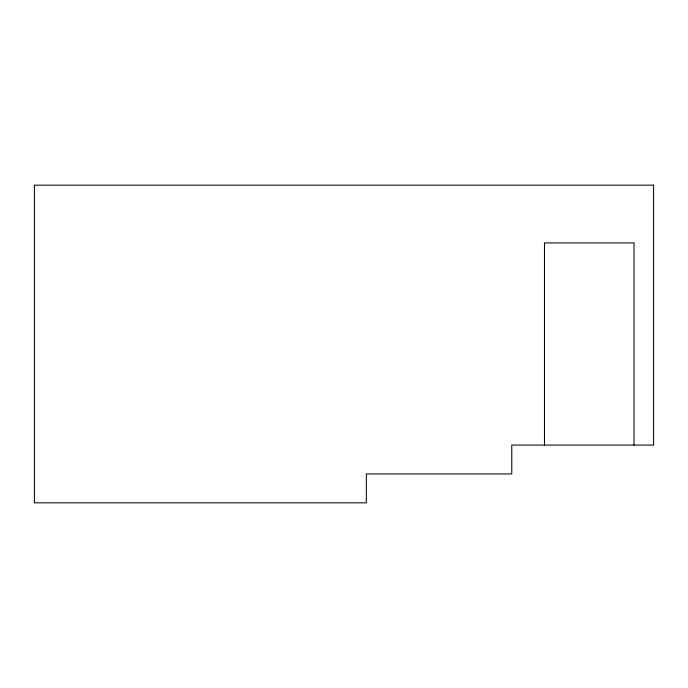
<?xml version="1.0" encoding="UTF-8"?>
<svg xmlns="http://www.w3.org/2000/svg" width="688" height="688" viewBox="0 0 688 688"><rect width="100%" height="100%" fill="white"/><g stroke="black" fill="none" stroke-linecap="round" stroke-linejoin="round"><path stroke-width="1.03" d="M634.026 445.076L634.026 242.924L544.483 242.924L544.483 445.076M653.6 185.167L34.4 185.167L34.4 502.833L366.334 502.833L366.334 473.955L511.777 473.955L511.777 445.076L653.6 445.076L653.6 185.167"/></g></svg>
